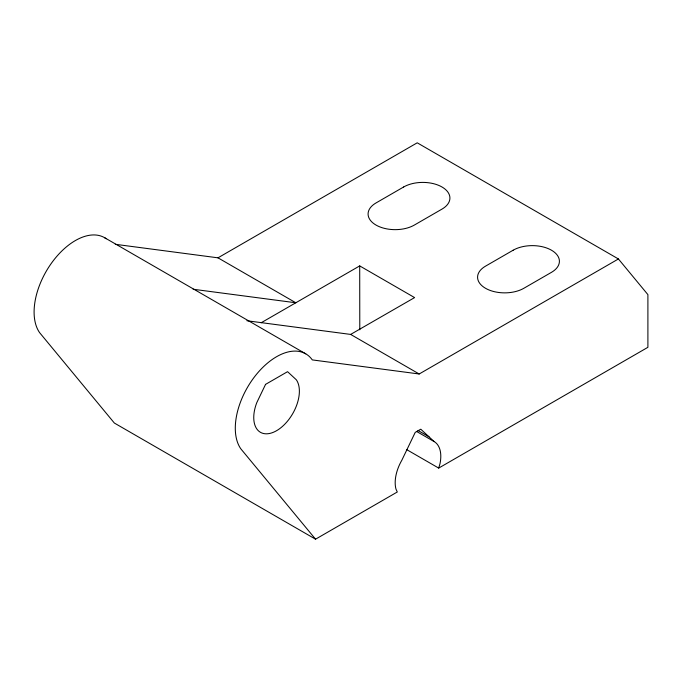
<?xml version="1.0" encoding="UTF-8"?>
<svg xmlns="http://www.w3.org/2000/svg" width="682" height="682" viewBox="0 0 682 682"><rect width="100%" height="100%" fill="white"/><g stroke="black" fill="none" stroke-linecap="round" stroke-linejoin="round"><path stroke-width="1.02" d="M406.694 449.617L438.697 468.091L440.026 463.607A32.259 18.627 -60 0 0 434.127 441.569L420.768 429.183L415.219 432.388L401.86 460.197A32.259 18.627 -60 0 0 395.961 489.045L397.291 491.995L315.544 539.189L114.346 423.036L39.624 332.663A58.354 33.691 -60 0 1 51.201 263.533A58.354 33.691 -60 0 1 106.179 238.726M115.292 244.301L217.984 257.83L417.222 142.811L618.421 258.964L647.9 294.624L647.9 347.308L438.697 468.091M261.138 322.782L359.704 265.903L414.596 297.591L350.642 334.419L246.901 320.753M315.544 539.189L240.823 448.824A58.354 33.691 -60 0 1 255.929 375.015A58.354 33.691 -60 0 1 312.296 359.908L419.183 373.992L618.421 258.964M193.125 289.245L295.826 302.774L217.984 257.83M350.642 334.419L419.183 373.992M104.542 237.668L305.741 353.83M418.023 430.478L428.995 436.812M416.753 431.544L434.127 441.569M359.704 265.903L359.789 329.807M265.562 384.375L256.807 402.602A32.259 18.627 -60 0 0 276.56 430.709A32.259 18.627 -60 0 0 296.32 379.789L287.565 371.673L265.562 384.375M403.65 186.987L376.021 202.946A27.101 15.643 0 0 0 376.021 225.069A27.101 15.643 0 0 0 414.341 225.069L441.979 209.11A27.101 15.643 0 0 0 441.979 186.987A27.101 15.643 0 0 0 403.65 186.987M513.154 250.209L485.516 266.159A27.101 15.643 0 0 0 485.516 288.281A27.101 15.643 0 0 0 523.844 288.281L551.474 272.331A27.101 15.643 0 0 0 551.474 250.209A27.101 15.643 0 0 0 513.154 250.209"/></g></svg>
